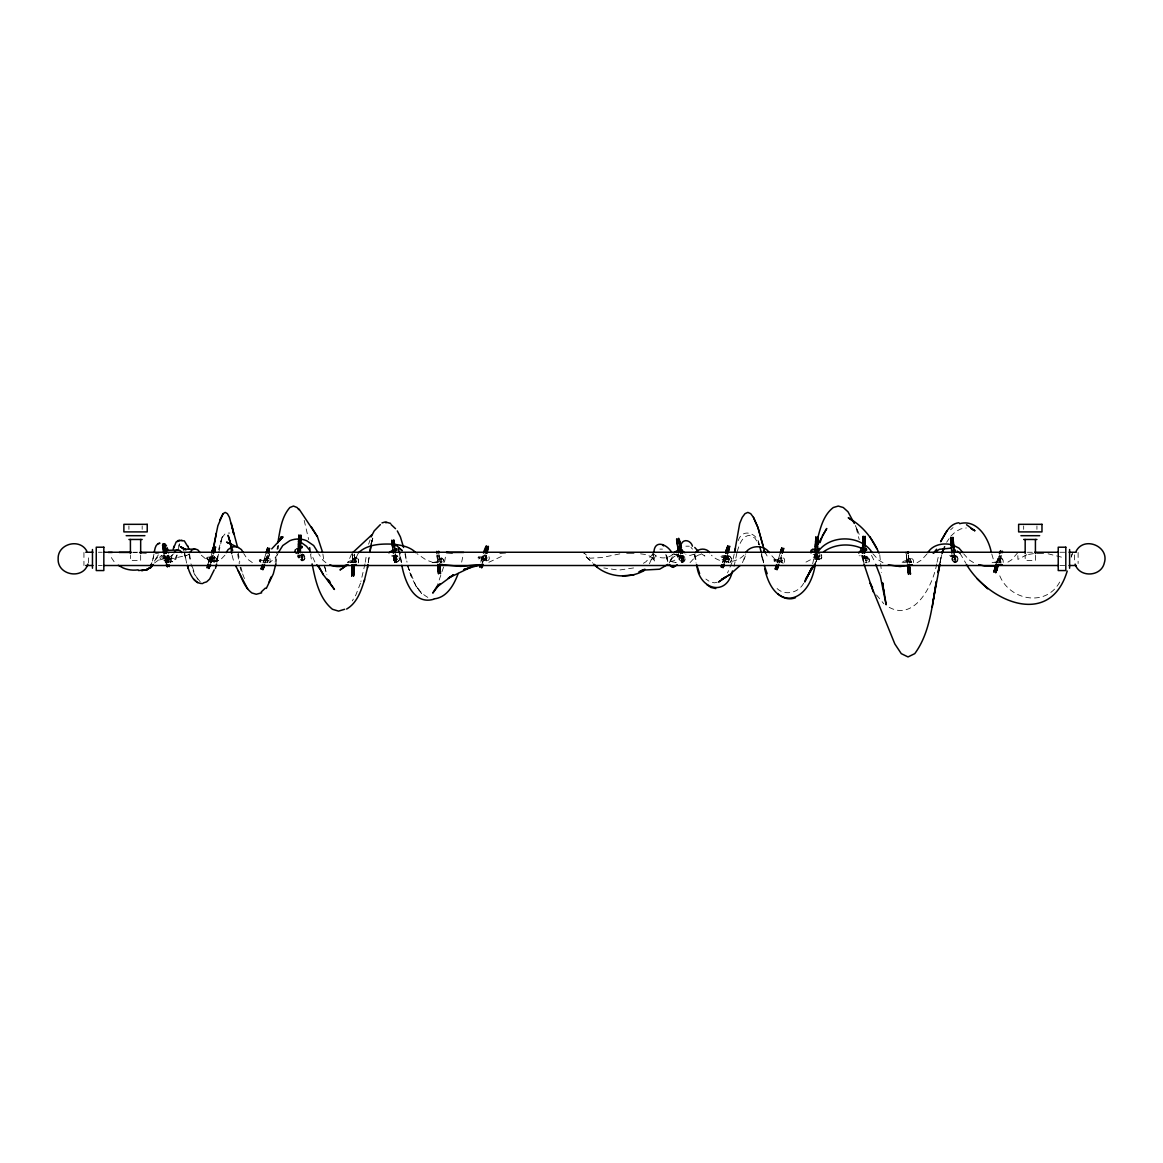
<?xml version="1.0" encoding="UTF-8"?>
<svg xmlns="http://www.w3.org/2000/svg" width="1163" height="1163" viewBox="0 0 1163 1163"><rect width="100%" height="100%" fill="white"/><g stroke="black" fill="none" stroke-linecap="round" stroke-linejoin="round"><path stroke-width="0.75" stroke-dasharray="5 3.75" d="M352.622 553.966L352.563 556.554M352.505 556.496C351.706 554.533 355.456 554.736 354.453 556.626M862.35 555.565C860.707 559.825 865.883 559.796 864.502 555.521M864.24 558.894L864.24 555.638M957.629 557.659L955.172 555.841L952.468 558.284L954.358 558.138L954.401 556.088M952.221 556.466L952.599 559.912L954.474 559.766L954.314 554.271M298.091 554.664C296.391 557.484 300.766 559.025 300.127 555.71M299.981 554.736L299.981 557.557M815.074 555.783L814.972 559.258L816.877 559.33L817.095 555.667M816.964 555.87L816.877 559.33M352.505 558.095L352.651 553.995M815.016 557.106L815.118 554.039M816.906 557.179L817.022 554.111M354.395 558.182L354.541 554.068L354.322 558.109M816.964 555.129L817.051 552.599M352.563 556.946L352.433 560.115L352.476 556.859M354.322 560.188L354.453 557.019M352.345 562.441L352.476 559.301M354.235 562.529L354.366 559.374L354.134 562.427M682.318 562.136L680.864 555.318M352.244 562.354L352.374 559.199M354.235 560.101L354.366 556.932M352.433 558.022L352.563 555.071M815.161 556.873L815.292 553.777M817.153 554.824L816.964 557.659L815.045 557.019M176.805 555.056L173.694 561.511L169.057 562.049L165.989 560.639L163.794 555.1M728.532 559.796C725.668 557.731 729.899 563.008 729.419 558.691L729.419 559.519C722.136 551.291 716.742 562.994 728.939 556.525C717.353 552.352 717.978 563.285 729.39 558.967M167.705 555.318L168.112 556.772L168.475 555.303M354.395 556.583L354.482 555.303M815.205 555.58L814.972 559.258M862.612 555.449L862.35 558.822M815.132 556.888L815.045 557.629M862.539 555.856C861.42 557.789 865.214 557.92 864.429 555.929L862.699 555.42M167.21 559.607C168.242 556.292 170.525 561.584 168.112 562.078C165.698 559.708 168.039 561.162 168.998 559.432M213.716 559.025L213.57 558.196M213.512 560.929C214.748 557.542 216.274 563.604 213.629 561.467C212.902 560.261 215.737 556.51 213.541 558.531M214.399 557.571L207.276 557.993L214.632 558.938L215.271 560.203L214.399 561.046L207.537 560.304L205.953 558.502L207.537 557.237L214.399 556.496L214.515 558.618L207.276 559.548L214.399 559.985L214.399 560.929L213.512 560.043M300.098 555.449L298.208 555.362M298.091 557.484L298.15 555.856M352.767 560.086L352.767 562.063M356.067 558.807L355.355 559.418L354.948 558.458M355.34 562.674L355.791 559.97L356.416 562.558M356.678 561.046L355.791 562.107L354.904 561.046M358.538 562.063L358.538 560.086M438.029 560.45L438.029 562.412M441.053 559.577L440.355 558.502M441.94 562.165C438.088 560.828 442.652 558.574 441.824 562.688M441.315 559.287L441.17 558.502M441.94 561.395L441.053 562.47L440.196 561.671M443.786 562.412L443.786 560.45M485.494 555.362L486.061 556.234L486.614 555.362M725.508 558.444L725.508 560.421M727.645 559.519L728.75 557.339M727.965 561.555C728.692 564.84 727.704 559.025 728.968 562.252M727.689 557.164C729.913 558.792 727.238 554.664 727.965 557.717M731.28 560.421L731.28 558.444M902.125 562.47C903.462 560.173 910.236 559.825 911.501 562.034C911.588 558.734 907.998 562.965 910.614 560.944M911.501 561.656L911.385 562.572M913.362 562.616C914.99 556.946 905.977 556.961 907.591 562.616M1000.5 556.466L999.569 559.49L999.889 558.444M999.613 561.714C1001.721 565.829 998.799 555.943 1001.328 562.543M1000.674 558.691L1000.325 559.825M1003.204 562.47L1003.204 560.493M165.088 559.839L165.393 562.761M167.53 559.229L167.268 558.225M167.21 561.017L168.112 559.97L168.998 561.017M168.373 558.822L168.228 557.92M347.301 562.703C348.609 560.362 355.413 559.447 356.678 561.816M354.904 561.729L355.791 560.711M682.463 555.667C678.945 559.112 687.042 555.652 680.239 555.332M956.073 556.699C954.14 565.814 955.506 554.824 954.896 556.03M302.118 558.676L301.232 557.673L301.886 553.85M302.569 553.821L302.351 555.696L299.865 555.42M397.383 556.205C396.249 559.65 394.519 554.184 397.252 555.725C399.854 561.845 392.905 560.406 396.045 555.769M816.019 555.449C813.998 558.502 821.034 562.921 821.776 557.237M818.141 556.728C821.674 553.835 817.458 561.525 818.141 554.606M821.776 557.6L821.485 554.62M393.457 557.775L393.457 559.955M395.594 559.112L396.481 558.095L397.383 559.112M398.924 560.333C394.635 565.16 396.757 557.615 396.568 561.991M396.205 555.754L396.699 557.164L395.653 557.004M396.772 556.394L395.653 556.568L396.699 556.714M399.229 559.955C400.799 558.095 394.839 566.977 393.457 559.519M681.954 557.586L682.521 556.525L681.402 557.092M679.832 555.725C678.291 560.799 685.022 556.801 682.23 560.232M684.687 560.493L682.1 562.194L681.663 560.755M681.881 560.915L682.754 561.496M684.978 560.072L684.687 557.092L682.87 555.492M954.314 557.092L955.172 555.841M954.285 559.388L953.733 552.425M954.547 561.831L955.114 560.595L955.666 561.831M955.186 556.118L954.75 557.731L954.736 556.045M955.259 562.311L955.666 561.089M304.866 558.051C304.546 563.096 297.379 560.581 299.095 556.321M298.993 557.659L299.4 555.521M301.987 554.344L301.828 556.074L301.682 554.344M301.232 557.673C304.401 555.216 301.086 559.447 301.9 560.537M301.464 559.912L302.453 559.447L302.191 560.537M302.046 558.792L302.453 559.912L301.537 559.592M304.866 558.516L304.081 554.824L301.202 553.966M865.49 557.557C869.909 552.003 865.548 569.71 865.49 557.557C868.616 560.014 863.528 556.554 863.353 559.796M867.278 557.164L866.144 558.356L859.137 555.681M865.49 560.668L866.377 559.694L867.278 560.668M865.723 562.848L866.609 561.613L866.886 562.848M866.668 557.935L865.592 558.153L866.668 558.473M866.886 562.325L865.723 562.325M869.124 561.496C871.538 555.507 859.995 556.51 863.658 562.281M277.085 549.241L277.477 546.014M88.373 562.863L88.373 554.896M278.204 548.892L278.669 545.331M1074.627 554.896L1074.627 562.863M218.775 552.454L222.54 536.012L218.557 549.677M368.22 562.747L369.514 554.169M368.395 562.136L369.616 554.068M940.242 562.383L941.012 557.324L940.024 562.398M216.74 560.9L218.106 552.454M218.499 554.155L216.856 562.688M275.122 562.151L276.707 552.454M275.878 563.866L277.463 554.082M364.993 563.866L360.893 581.529M365.255 562.238L366.578 554.082M153.967 554.097L152.309 561.947L150.042 565.611L152.251 561.7L154.156 554.402M444.557 562.122L445.647 555.681M817.342 554.518L815.626 562.819M736.877 553.21L734.057 566.439M939.966 562.848L941.71 554.911M277.913 545.854L277.245 549.154L277.942 545.752M461.653 562.122L463.034 555.681M655.743 555.405L652.138 562.892M680.34 554.562L678.203 562.863M678.276 552.454C679.076 561.22 667.649 565.509 666.457 555.056L667.751 560.551L666.617 555.405M734.173 554.14L732.675 560.9L727.544 572.937M812.675 563.764L814.827 554.068M936.709 563.866C933.119 585.207 914.031 622.728 887.892 606.548M937.073 562.238L938.89 554.082M178.172 549.081L180.57 541.943M177.198 555.071L175.86 559.287L173.694 561.511M212.625 555.362L209.892 563.226M269.583 553.675L267.81 560.479L269.38 553.879L265.353 562.136M480.799 562.209L482.761 555.391M482.616 562.776L485.334 553.617M172.226 555.056L170.845 559.229L172.095 555.1M371.637 542.758L372.814 538.382M443.583 566.963L437.157 586.094M371.23 543.979L372.858 537.989L370.939 543.993M940.94 557.935L941.885 554.606M998.944 556.961L999.497 555.027M1000.747 557.513L1001.299 555.58M208.308 563.008L210.765 554.867M208.613 562.165L209.253 559.985M210.416 562.718L211.055 560.537M649.448 563.779L653.402 554.169M722.427 562.485L723.386 559.461M724.244 563.052L726.657 555.245M1071.196 557.295L1072.141 554.068M371.39 542.496L372.712 538.033M998.276 559.199L999.221 556.19M1000.587 559.519L1001.038 556.757M210.954 556.699L211.87 553.85M210.852 561.017L212.582 555.434M212.756 557.266L213.469 554.896M1071.341 556.655L1072.62 552.454M723.182 559.97L724.098 557.092M724.985 560.522L726.701 554.955M727.602 553.981L726.875 556.35L727.616 555.914M996.269 563.706L998.683 555.899M997.578 561.627L998.45 558.822M999.395 562.18L1000.253 559.374M484.23 555.245L481.976 562.092M486.032 555.798L483.779 562.659M742.474 562.659L745.716 554.388M263.26 562.165L265.6 554.78M265.062 562.732L267.49 557.048L270.063 558.836L270.063 562.427M265.673 560.929L267.403 555.347M777.393 562.165L779.733 554.78M779.195 562.732L781.536 555.347M210.154 559.447L211.026 556.626M212.844 557.193L211.099 562.659M263.012 563.052L263.943 560.086M264.917 556.873L265.847 553.908M265.033 562.95L265.746 560.653M266.72 557.44L267.446 555.129M724.273 558.487L725.16 555.667M726.09 559.054L726.962 556.234L726.279 556.961M777.146 563.052L778.076 560.086M779.05 556.873L779.966 553.908M779.152 562.95L779.879 560.653M780.853 557.44L781.565 555.129M737.197 551.64C739.145 545.302 741.66 536.492 749.263 535.271L754.889 538.091L758.858 544.56M996.967 561.278L997.839 558.487M998.813 561.874L999.686 558.691M723.415 561.162L724.316 558.196M725.218 561.729L726.134 558.749M209.282 562.092L210.198 559.112M212 559.665L211.259 561.947L212.16 558.24M722.921 562.499L723.59 560.479M724.723 563.052L725.392 561.046M744.175 559.388L745.294 556.001M1000.282 557.266L1000.921 555.376M368.598 544.211L370.096 539.836M681.344 559.214L681.794 555.885M784.196 562.427C787.22 555.841 776.012 555.841 779.021 562.427M352.767 560.203L353.537 558.487M354.933 558.749L355.791 558.153M358.233 562.921L358.538 561.947M438.029 560.566L438.32 559.577M440.196 559.098L440.617 558.327M440.908 559.766L441.344 558.996M725.508 558.574L725.814 557.586M727.675 559.243L728.532 558.458L729.39 559.243M731.28 560.29L730.509 562.02M998.843 558.313L997.447 562.47M997.447 560.61L997.738 559.752M1001.241 561.976L1001.358 562.267M211.39 559.985L213.498 557.31L216.376 558.385M214.268 559.199L214.69 558.385M216.856 562.543L217.147 559.839M165.088 560.086L165.393 558.996M167.254 558.647L167.53 557.818M170.554 562.529L170.845 561.671M170.554 562.761L170.554 558.996M816.019 555.812L816.789 553.908M679.221 558.313L682.1 555.783L684.978 558.313M684.978 559.665C682.492 567.486 674.758 556.466 682.1 555.376M952.163 558.487L952.453 557.659M957.919 559.839L955.041 562.369M393.457 558.211C393.385 554.446 399.302 554.446 399.229 558.211M351.706 553.879L348.028 561.991M868.819 562.281L869.124 560.959M178.535 546.174L179.48 543.746M360.486 583.128L355.849 594.976L352.287 600.878M669.307 562.979L673.203 554.373M670.426 561.307L673.29 554.126M651.905 559.316L652.806 557.368L650.291 562.18M220.287 541.987L220.955 540.591M158.328 554.911L153.778 561.7M277.768 553.806L274.381 558.967L269.322 562.601M358.538 552.687L356.648 556.554L350.688 562.761M814.085 565.363L819.784 555.362M671.225 559.388L674.351 556.336L678.93 556.336L673.159 553.821L674.22 554.635M814.841 563.764L817.124 559.374M738.258 540.635C742.387 527.173 758.407 533.483 759.308 545.258M221.857 537.946L225.68 533.061L229.852 533.061M484.084 555.391C479.403 562.761 492.996 562.761 488.315 555.391M353.072 559.345L354.875 557.557M355.907 559.243L355.907 558.153M438.32 559.694L440.137 557.92M725.814 557.702L728.532 556.743M730.975 561.162L729.884 562.601M432.68 562.485L441.053 561.046M992.097 562.659L1000.471 561.148M165.393 559.229C166.193 556.132 170.743 557.048 170.845 560.086M167.327 558.313L168.315 558.313M168.315 558.749L167.53 558.996M816.31 554.984L816.789 554.271L815.045 553.806M821.485 558.066L818.897 559.796M653.083 553.69L646.003 561.7L641.671 564.389M816.659 553.806L812.007 558.967L805.043 562.601M926.969 553.981L921.59 559.955L917.04 562.761M955.608 561.584L954.532 561.249L955.681 561.656M1017.741 552.687L1011.592 559.854L1007.1 562.616M393.763 557.397L396.35 555.71L398.924 557.397M304.561 558.865L301.202 560.421L298.993 557.193M946.638 542.263L949.124 538.629M1059.682 582.067C1045.493 608.322 1007.478 599.817 998.915 573.461M157.587 557.411L150.347 565.567M169.871 559.781L171.935 557.746L168.926 560.508L170.743 558.603M210.75 562.79L212.858 560.043L210.677 562.412M173.316 554.14L169.638 557.266A8.243 8.243 0 0 1 163.227 557.266L159.549 554.14M224.953 555.187L221.101 559.185L213.658 562.325M803.677 583.201C797.934 594.133 781.74 596.604 774.703 585.658M911.022 562.616L909.757 561.933M267.737 561.7C269.7 557.499 260.977 558.851 259.247 560.13C258.782 563.735 267.664 563.401 268.508 560.653C266.24 557.688 267.257 564.622 267.621 559.592M486.338 556.888L486.338 559.025L487.224 557.949L486.338 556.888L478.749 556.888L477.848 557.949L478.749 559.025L486.338 559.025L486.338 556.888L485.451 557.949L486.338 559.025M950.782 536.201L955.579 531.695L960.827 528.903L966.308 527.958M672.897 554.14C668.013 559.185 658.81 559.185 653.94 554.14M743.971 555.187C735.598 563.837 719.795 563.837 711.422 555.187M267.141 562.558L267.955 562.558M781.274 562.558L782.088 562.558M908.361 559.156L909.699 558.225M910.048 558.647L910.178 559.97M438.8 558.952L441.678 558.036M999.773 558.676L1000.762 559.156M950.593 529.805L953.064 527.566M165.858 558.502L167.966 557.47L170.074 558.502M167.632 562.645L168.446 562.645M819.261 559.607L818.97 557.993L818.825 559.679M728.532 555.667L728.532 557.804M188.886 554.14L188.217 554.693A4.347 4.347 0 0 1 183.318 554.693L182.664 554.14M865.941 557.339L866.144 558.356M952.468 558.284L952.526 555.376M954.358 558.138L954.096 556.321M952.599 559.912L952.512 556.219M954.474 559.766L954.954 558.4L956.073 559.388M154.577 562.965L158.72 559.883L157.412 560.522L168.068 557.746M819.479 555.303L818.403 555.289M694.311 554.14L690.037 555.449L685.748 554.14M171.121 558.589L170.22 559.112L186.632 555.362M1026.827 554.751L1017.959 559.403L1017.799 554.373M501.326 556.496L488.126 562.616M690.037 562.572C693.991 558.822 698.251 551.495 704.909 556.016L701.173 553.748M266.705 557.164L264.597 559.708L264.902 562.427M354.163 558.036L357.143 558.036M910.178 559.912L910.614 558.647M212.771 557.818L214.268 557.339M998.843 558.444L1001.096 557.964L1003.204 560.61M955.812 562.659L957.629 561.075L957.919 558.08M681.038 559.17L683.044 558.72L682.71 554.925M781.754 559.592L780.853 560.653L781.754 561.729L782.641 560.653L781.754 559.592L774.151 559.592L773.264 560.653L774.151 561.729L781.754 561.729L781.754 559.592L781.754 561.729M162.398 555.434C155.42 557.44 164.463 562.078 167.879 560.566M348.435 562.499L355.791 561.046M633.573 567.951L618.687 570.146L603.801 567.951M659.886 549.125L662.474 549.125M685.865 546.188L689.31 546.188M717.295 582.198L714.387 582.837L710.041 581.878L705.868 579.058M681.358 560.77L683.204 560.377M1028.514 554.475L1033.558 553.603M260.032 561.729L260.919 560.653L260.032 559.592M440.617 558.444L441.344 559.098M478.749 559.025L479.636 557.949L478.749 556.888M727.616 556.045L729.884 556.394M774.151 561.729L775.052 560.653L774.151 559.592M999.555 558.08L1001.096 558.08M434.395 562.645L441.053 561.395M682.172 560.421L681.751 561.555L682.666 561.162M301.202 554.431L301.973 554.315M301.828 555.609L302.38 555.129L301.261 554.969M214.399 556.496L214.515 558.618M619.806 553.879L601.823 557.557L589.946 558.196L583.463 552.454L586.748 557.368L592.592 562.979M394.17 560.014L394.257 560.77L396.103 560.115M394.01 558.662L394.446 562.369L396.35 562.281L395.972 558.952M994.947 562.601L1000.471 562.209L1000.471 561.438M168.112 555.725L160.509 557.615L168.112 559.519L168.112 561.017M168.213 556.772C159.098 558.603 159.316 556.612 168.344 558.473M726.41 556.844L720.944 557.731L728.532 558.734L728.532 559.519M98.404 552.251L102.199 552.251M132.858 552.251L138.295 552.251M1027.38 552.251L1032.831 552.251M1059.856 552.251L1064.726 552.251M478.749 557.949L486.338 557.949M260.032 560.653L267.621 560.653M774.151 560.653L781.754 560.653M98.404 565.509L102.199 565.509M1059.856 565.509L1064.726 565.509M132.989 552.454L136.507 552.454M910.614 561.86L903.258 561.496L903.913 562.47M355.791 562.558L348.667 561.86L349.089 562.703M437.055 562.659L434.235 562.485M640.551 553.835L647.311 554.751L653.577 558.574L654.725 561.307L653.577 558.574M866.101 557.31L869.124 559.796M301.828 554.315L304.866 556.786M396.409 562.02L393.763 560.333M955.405 555.827L951.349 555.071M954.954 557.877L947.191 555.085M955.114 562.325L952.453 560.668M681.954 555.87L682.521 556.932M682.012 557.702L676.343 556.35L673.77 553.748M682.1 562.194L679.221 559.665M818.97 559.694L816.019 557.237M355.66 557.557L356.43 557.673M394.49 554.984L396.714 555.347M396.249 557.382L389.416 555.26M1048.081 553.792L1062.589 557.426M672.069 561.802L676.183 562.587L670.731 561.511M168.635 555.056L170.816 560.639L173.098 561.874M864.502 555.958L866.609 556.365M816.775 555.231L813.141 554.286M166.963 561.511L169.057 562.049M392.498 555.551L396.481 556.365L396.481 559.112M171.746 561.511L172.72 561.802M949.648 555.58L955.172 556.859L955.172 559.388M678.407 554.896L676.168 554.024M433.305 562.616L425.978 559.854L416.95 553.646M783.193 563.212L774.703 558.967L770.051 553.806M903.258 562.572L910.614 561.656M860.853 555.696L866.377 557.353L866.377 560.668M955.041 556.466L954.401 557.019M954.954 562.311L954.547 561.424M954.271 562.659L952.163 559.839M681.809 557.557L681.402 556.684M215.039 557.31L216.856 559.127M1000.035 559.825L999.613 559.156M729.172 555.914L730.975 557.702M441.678 557.92L443.496 559.694M252.342 562.601L247.283 558.967L243.896 553.806M973.562 562.616L969.084 559.854L963.778 553.966M883.022 562.761L878.472 559.955L873.093 553.981M427.824 597.389C416.717 591.124 411.557 578.593 407.966 566.963M325.974 562.761L322.674 559.955L318.764 553.981M1001.823 558.313L1002.913 559.752M726.904 562.601L725.814 561.162M442.405 558.269L443.786 560.566M674.874 554.155L682.23 556.684L682.23 559.214M200.298 581.878L194.497 574.478L190.95 563.866M172.109 561.584L169.58 557.382L168.562 552.454M586.748 557.368L591.371 561.7M876.509 594.976L883.865 603.815M690.953 547.322L692.465 549.14M960.027 553.355L965.799 563.139M201.315 555.187L207.625 560.537A14.16 14.16 0 0 0 218.644 560.537M114.09 561.7L109.526 554.911M416.121 586.094L421.515 593.435L416.107 586.385L407.413 565.349M864.138 562.427L863.353 560.959M681.46 556.844L682.507 556.35M871.509 555.362L875.201 562.688M730.509 556.844L731.28 558.574M726.279 562.02L725.508 560.29M357.768 558.487L358.233 559.345M197.797 579.276L195.006 574.667L191.444 563.968M314.882 561.991L311.219 553.879M765.516 553.021L767.1 556.001M682.885 558.778L681.678 555.332M855.866 526.679L859.297 534.529L855.372 525.472M165.102 559.229L163.721 555.056M242.645 573.926L244.579 578.912M957.919 558.487C957.164 552.716 950.069 557.295 952.163 560.246M821.485 554.984L821.776 555.812M759.105 544.72L758.145 541.987L759.206 545.2M165.088 561.671L165.393 562.529M666.254 556.946L667.998 562.325L665.672 554.271M358.233 559.229L358.538 560.203M352.767 561.947L353.072 562.921M216.856 558.967L217.147 559.985M211.39 561.685L211.681 562.688M909.844 562.543L909.728 561.656M999.7 562.718L999.569 561.438M440.283 562.616L440.152 561.395M407.69 565.451L411.44 576.921M184.292 552.919L186.662 563.11M991.792 554.068L994.161 562.122M304.197 520.384L308.689 539.574M324.492 566.221L326.847 574.755M856.201 528.206L859.224 539.574M232.135 555.376L233.458 560.479M240.915 567.21L242.209 572.254M240.116 567.093L240.974 570.422M168.039 562.34L166.454 555.725L167.676 561.249M166.193 562.747L165.161 558.56M324.855 566.963L326.788 574.973M165.829 561.656L164.085 553.675M763.51 562.587L761.532 554.14L763.306 562.151M399.2 552.919L401.322 562.18M862.117 555.71L863.571 562.238M694.602 554.14L696.114 560.9M763.655 562.819L761.227 550.928M694.82 554.562L696.695 563.037M761.329 554.271L763.146 562.572M694.151 554.271L696.041 562.936M405 554.068L406.73 562.122M167.283 555.303L168.882 563.183M165.437 555.71L166.047 558.574M163.925 553.297L164.55 556.161M405.015 552.454L407.021 562.194M167.748 557.789L168.577 562.063M165.902 558.196L167.036 563.59M166.367 560.493L166.731 562.47M401.395 562.107L400.232 555.681L401.279 562.122M186.138 560.9L184.713 552.454L185.687 559.985M310.521 554.082L311.844 562.238M238.211 552.454L239.782 562.223M237.688 554.068L239.258 563.764M189.569 554.155L190.659 560.959M189.089 554.14L190.18 560.9M300.039 555.929L300.01 554.925M396.147 560.537L396.045 559.796M396.336 562.151L395.667 556.597M394.446 562.369L394.083 559.17M322.892 554.068L324.114 562.136M652.966 552.687L653.897 559.403M908.245 554.824L908.434 556.423M906.37 555.042L906.559 556.655M908.318 555.332L908.681 558.487M906.428 555.551L906.806 558.705M908.594 557.731L908.957 560.842M906.718 557.949L907.082 561.06M393.792 556.815L394.155 559.912M908.739 559.577L909.248 563.343M906.864 559.796L907.373 563.561M399.229 557.775L399.331 559.083M395.405 554.358L395.783 557.528M393.588 555.144L393.894 557.746M908.434 556.917L908.797 560.057M906.544 557.135L906.922 560.29M395.522 555.144L396.118 560.29M393.646 555.362L394.242 560.508M908.318 555.856L908.536 557.789M906.297 554.882L906.66 558.007M906.282 554.635L906.442 556.074M952.032 554.722L952.293 557.775M879.751 554.751L880.464 561.831M880.638 563.604L881.525 572.458M864.313 557.251L864.283 555.987M862.408 557.179L862.394 555.914M438.974 555.085L439.12 556.932M437.084 555.231L437.23 557.092M439.047 556.001L439.599 563.314M437.157 556.147L437.71 563.459M438.902 554.577L439.207 558.4M437.026 554.722L437.317 558.545M954.271 552.658L954.416 555.231M1078.116 552.483L1078.116 563.561M1036.931 525.938L1036.931 529.369M1035.419 555.318L1035.419 560.595L1025.17 560.595L1025.17 555.318M1023.673 525.938L1023.673 529.369M819.93 554.344L819.93 556.728M683.132 556.539L683.132 559.214M303.005 554.591L303.005 557.673M302.118 554.766L302.118 557.673M215.3 559.926L215.3 560.929M142.177 525.938L142.177 529.369M140.665 555.318L140.665 560.595L130.416 560.595L130.416 555.318M128.919 525.938L128.919 529.369M83.94 552.483L83.94 565.509M486.221 555.58A11.325 0.8 -72.7 0 1 484.448 561.148M482.209 563.735A11.325 0.8 -72.7 0 1 484.506 555.754M484.419 555.027A11.325 0.8 -72.7 0 1 481.773 563.037M481.06 560.74A11.325 0.8 -72.7 0 1 482.703 555.202M683.001 555.87A11.325 0.814 78 0 1 681.794 556.35M681.155 556.263A11.325 0.814 78 0 1 679.948 556.743M266.778 558.066C267.432 560.639 268.522 556.292 266.778 558.066M485.712 560.173C486.381 562.79 487.457 558.342 485.712 560.173M780.911 558.066C781.521 560.639 782.728 556.277 780.911 558.066M207.712 558.778C206.985 560.9 207.13 556.583 207.712 558.778M395.914 561.031L396.976 561.089L396.002 560.886"/><path stroke-width="1.5" d="M351.953 571.774L351.735 576.208L351.822 573.243L351.822 574.26M486.047 547.947L483.532 553.05M863.15 540.621L863.15 537.829L863.019 539.167M865.039 540.693L865.098 536.274L864.821 540.78M952.904 539.705L952.991 538.949L953.616 544.677M300.781 539.021L300.839 534.98L300.723 540.94M815.815 540.243L815.903 536.783L815.685 540.446M817.705 540.315L817.793 536.855L817.574 540.519M863.106 542.612L863.208 536.201L862.931 540.708M864.996 542.685L865.112 539.53M298.15 553.443L298.28 549.256M298.833 540.853L298.949 534.907L298.673 539.792M298.949 537.728L298.76 543.136M815.757 542.002L815.83 538.411L815.597 542.263M817.647 542.074L817.763 539.007M862.408 553.225L862.495 550.506M863.033 544.938L863.15 541.784M864.298 553.297L864.429 550.143M864.923 545.011L865.039 541.856M298.15 552.44L298.237 549.779M300.039 552.512L300.17 549.343M300.65 543.208L300.781 540.025M351.764 574.667L351.88 571.702M815.685 544.168L815.815 540.969M817.574 544.24L817.705 541.057M298.804 542.612L298.586 548.456M300.563 545.68L300.694 542.685M862.539 550.07L862.713 544.647M863.062 544.502L862.844 550.361M864.967 544.575L864.734 550.433M351.822 572.85L351.953 569.696M353.843 569.768L353.712 572.937L353.93 569.855M815.161 552.527L815.292 549.445M815.597 546.595L815.728 543.514M817.051 552.599L817.182 549.518M817.487 546.668L817.618 543.586M351.909 570.51L352.142 564.855L352.011 567.777M353.799 570.582L353.93 567.428M815.263 549.692L815.496 543.862M815.51 549.299L815.626 546.348M817.4 549.372L817.516 546.421M298.339 546.886L298.455 543.935M300.228 546.959L300.345 544.008M300.476 548.529L300.592 545.578M353.915 567.849L354.032 564.913M352.011 570.611L352.244 564.956M353.901 570.684L354.134 565.029M815.379 552.163L815.496 549.11M815.379 546.915L815.612 541.289M817.284 547.003L817.385 543.95M817.269 552.236L817.385 549.183M298.469 544.269L298.571 541.144M298.455 551.247L298.571 548.122M300.359 551.32L300.461 548.195M862.728 545.069L862.844 541.914M862.728 553.094L862.83 549.954M864.618 553.166L864.734 550.026M351.909 572.937L352.04 569.783M817.385 544.546L817.502 541.362M298.571 541.885L298.687 538.702M298.368 552.599L298.469 550.521M300.258 552.687L300.359 550.593M817.487 542.336L817.618 539.239M862.83 542.728L862.961 539.559M864.72 542.801L864.85 539.632M301.697 547.148L302.118 546.406L301.813 547.933M298.76 538.135L298.891 536.55L298.92 537.539M300.65 538.207L300.81 536.797M167.109 565.014L166.6 564.215M1000.122 552.57L999.628 553.384M812.312 551.887L812.225 551.102L812.792 551.873M173.839 547.642L176.136 541.943L181.835 540.141M277.87 542.787C279.949 530.648 281.417 517.128 289.863 507.519L293.483 506.065L297.103 507.519L298.833 509.685M932.246 607.071L936.346 581.471C931.97 606.025 929.993 632.934 914.758 653.65L908.027 656.935L901.281 653.65L894.827 643.939L870.128 583.128L872.526 587.577M231.364 523.423L233.719 533.904L229.474 517.39L227.396 513.668L225.229 512.403L223.063 513.668L217.874 525.749L212.814 550.303M367.435 567.893L367.959 564.462M939.98 564.07L932.653 603.655M216.274 533.323L213.934 546.61L212.131 550.942M815.19 552.454L815.728 549.241M154.243 552.454C154.883 549.023 155.464 543.499 159.913 543.194L157.79 543.732M371.244 544.211L369.863 552.454L370.939 545.665M482.223 564.462L482.005 566.265L483.11 564.375M818.636 548.311L819.406 548.427L818.825 549.561M939.689 564.099L938.047 572.559L939.646 564.491M207.755 565.378L207.61 566.381L208.235 564.927M209.558 565.945L209.427 566.948L210.052 565.48M213.163 548.936L213.309 547.918L212.684 549.387M214.981 549.488L215.111 548.485L213.265 553.486M721.874 564.753L721.961 565.174M723.691 565.305L723.779 565.741M727.297 548.122L727.209 547.7M729.099 548.689L729.245 547.788L728.62 549.343M815.263 564.448C809.143 604.556 774.282 612.276 764.76 568.896M653.911 552.454C654.406 539.225 666.966 544.095 671.734 552.469M735.481 548.282L734.551 552.454L739.712 523.423L742.227 517.39L744.974 513.668L747.838 512.403L750.716 513.668L753.464 517.39L757.971 527.58L762.943 545.273M485.451 550.84L485.829 549.14M994.656 569.39L994.394 570.699L994.917 569.536M1000.34 552.178L1000.631 550.637L999.439 553.69M996.458 569.943L996.211 571.251L996.72 570.088M1002.143 552.745L1002.448 551.204L1001.837 552.57M346.618 609.049C357.056 603.088 361.184 590.6 364.557 579.77M364.135 581.515L367.653 566.963M942.088 553.399L943.237 548.863L942.35 552.251M208.104 563.997L207.13 567.951L208.511 564.418M209.514 565.727L208.933 568.518L210.605 563.924M215.46 568.474L216.623 563.968M275.878 563.866L273.29 573.926L266.312 588.42M486.701 553.472L487.849 547.904L486.076 551.509M721.83 564.607L721.264 567.224L721.99 565.392M726.948 549.459L727.922 545.651L726.802 548.776M724.04 563.982L723.066 567.777L724.171 564.651M817.356 539.574C820.351 528.089 823.36 515.093 833.304 507.519L838.29 506.065L843.277 507.519L848.045 511.836L854.311 523.51M173.229 549.125L174.014 546.174M858.788 553.181L859.021 552.294M995.048 567.893L993.914 572.269L995.121 569.216M212.306 552.149L213.222 549.14M214.108 552.701L215.591 546.915L214.864 548.631M214.428 551.858L215.024 549.706M727.34 548.267L725.799 553.414M728.242 551.829L729.724 546.217L728.997 548.049M729.157 548.834L727.805 553.472M942.364 552.934L944.647 546.668M994.67 568.983L995.601 565.945M996.487 569.536L998.087 564.273M997.418 566.512L995.717 572.821L997.243 568.649M1000.834 564.651L998.843 564.636L1001.096 564.869M726.003 552.905L726.744 550.39M995.324 566.715L996.11 564.084M267.054 550.114L267.141 549.794M268.857 550.666L268.944 550.361M781.173 550.114L781.26 549.794M782.99 550.666L783.077 550.361M266.647 551.407L267.795 547.715L266.792 550.913M264.016 566.119L262.867 569.812L263.885 566.614M268.449 551.974L269.598 548.282L268.595 551.466M776.332 565.552L775.198 569.245L776.201 566.047M780.78 551.407L781.914 547.715L780.911 550.913M778.149 566.119L777 569.812L778.003 566.614M782.583 551.974L783.731 548.282L782.714 551.466M262.475 564.666L261.719 567.166M266.094 553.181L267.025 550.201M264.568 564.331L263.521 567.718M268.188 552.847L268.827 550.768M776.608 564.666L775.852 567.166M780.228 553.181L781.158 550.201M778.701 564.331L777.654 567.718M782.321 552.847L782.961 550.768M261.675 567.326L262.271 565.422L261.064 569.245L262.068 566.047M266.269 552.541L267.185 549.619M263.478 567.893L264.394 564.985M268.086 553.094L268.987 550.186M780.402 552.541L781.318 549.619M775.794 567.326L776.404 565.422M777.611 567.893L778.512 564.985M782.205 553.094L783.121 550.186M388.893 552.89L392.498 550.244M725.581 552.396L726.541 549.358M727.398 552.963L728.067 550.942M211.462 552.934L212.407 549.895M213.44 552.774L214.21 550.448M995.426 568.096L996.066 566.192M996.924 569.783L997.869 566.759M458.193 573.461C454.181 584.437 447.13 597.535 434.192 598.858M820.06 542.641L821.776 537.64M726.25 550.375L727.18 547.482M732.472 570.946C726.686 597.695 699.094 589.19 696.957 565.959M681.867 549.576L682.448 551.277L681.867 550.593M214.225 569.87L209.66 579.058L206.621 581.878L203.467 582.837M269.075 581.98L271.008 577.037M87.865 564.099C83.169 579.988 57.321 575.409 58.15 558.88C57.467 543.761 79.869 537.771 86.847 551.189M280.123 539.647L281.344 536.695L279.033 541.347L282.987 536.87L271.72 548.921M811.861 567.588L804.694 581.98L811.876 567.399M223.063 513.668L219.734 520.108M1067.212 571.062C1049.869 628.994 988.201 601.126 966.424 564.389M441.344 564.651L439.425 564.477M174.028 552.687L175.526 550.768A4.187 4.187 0 0 1 180.25 550.768L181.762 552.687M189.773 552.687L191.779 550.128A5.582 5.582 0 0 1 198.088 550.128L200.094 552.687M226.16 552.687L228.093 549.605L231.132 547.526A9.333 9.333 0 0 1 238.4 547.526L241.424 549.605L243.358 552.687M278.306 552.687L282.783 545.534L289.805 540.708A21.632 21.632 0 0 1 306.639 540.708L313.661 545.534L318.139 552.687M371.084 536.928L374.181 530.924L380.359 524.6M946.915 530.924L940.591 541.725C945.126 534.326 949.037 523.713 958.981 522.754M818.069 544.08L826.748 528.496L822.357 535.969M138.528 570.553L147.294 569.594L152.106 565.901M437.157 586.094L432.752 593.086L439.934 583.768M151.234 567.282L145.375 570.146L151.234 567.282L153.138 564.418M673.871 552.687L678.044 550.114M695.561 552.687C698.498 547.933 706.813 547.933 709.75 552.687M745.643 552.687C750.557 544.764 764.396 544.764 769.295 552.687M817.415 552.687C828.783 534.326 860.853 534.326 872.221 552.687M927.827 552.687C932.479 544.735 943.178 542.612 951.581 544.749L951.101 539.094L951.145 542.961M1076.153 551.189C1084.134 535.809 1109.56 546.348 1104.327 562.863C1101.274 576.935 1079.22 577.953 1075.135 564.099M352.52 552.803L371.797 534.864M934.354 551.974L936.622 549.212M677.186 564.767L673.377 567.355L669.583 564.767M681.373 543.746C684.149 538.106 691.244 540.984 692.436 546.174M438.96 584.64L436.954 586.981L453.366 574.915M295.46 549.561L294.762 551.858M740.075 565.552L729.899 574.58L721.685 579.421L729.899 574.58M261.297 591.894L265.368 588.115M358.538 552.687C367.275 544.429 380.446 543.702 391.858 544.139M933.22 553.355L939.311 549.299L950.345 548.224M343.826 567.195L340.003 569.972L348.013 564.564M859.719 551.451L860.853 550.666M642.514 570.888L644.971 569.245M453.439 574.755L448.307 578.127L471.437 566.933L463.601 569.637L481.584 564.491M823.52 551.829C834.86 543.659 850.633 542.947 863.091 548.907M667.911 564.375L659.581 569.216L642.165 570.146L644.695 569.594L638.981 571.891L643.866 569.521M644.346 570.452C628.776 579.465 606.374 577.386 593.77 564.113M442.405 564.477L439.425 564.593M908.986 564.738L911.966 564.738M1001.823 564.52L1000.064 564.52M813.141 548.951L810.916 550.462L811.062 552.977M296.594 548.878L299.996 547.773M179.713 540.112L177.387 540.824M813.519 549.91L815.045 549.445M162.922 543.732L164.812 543.732L166.527 545.927M181.777 540.824L184.277 540.824L187.519 546.174M261.69 592.825L256.267 594.264L251.891 592.956C243.285 586.515 241.206 575.292 235.944 566.483M344.655 609.281L338.549 611.113L332.444 609.281C319.069 598.291 315.362 580.017 312.106 563.866M381.973 522.899L385.331 521.94L390.681 523.423M385.753 522.754L386.727 522.478M911.777 564.855L900.031 566.57L888.285 564.855M997.665 565.625L1001.925 564.68M433.595 599.265C413.592 605.225 404.637 580.599 401.831 565.349M1036.916 553.036L1043.4 552.992M959.664 523.684C976.964 518.872 988.55 537.931 991.312 552.454M394.359 549.779L396.481 549.43M356.43 564.593L354.875 564.593M441.678 564.825L440.748 564.738M911.24 565.102L909.699 565.102M818.127 553.021L819.668 553.021M953.049 550.768L955.172 550.448M479.65 564.68L460.708 566.381L441.78 564.68M626.886 552.934L633.806 552.919M155.798 553.094L158.837 552.687M622.554 575.845L633.893 574.9M996.255 565.945L984.421 565.945L978.752 564.68M500.119 553.05L505.512 552.687M202.682 583.55C193.378 583.884 189.424 572.763 187.33 565.363M166.324 550.375L177.895 550.041M194.933 549.154L183.812 549.212L184.961 549.358M108.333 552.454L112.273 552.454M126.171 535.678L144.91 535.678M1020.925 535.678L1039.664 535.678M128.919 539.472L142.177 539.472M1023.673 539.472L1036.931 539.472M85.742 552.251L92.982 552.251M103.827 552.251L131.041 552.251M140.112 552.251L1025.562 552.251M1034.634 552.251L1058.228 552.251M1069.073 552.251L1076.298 552.251M119.193 552.44L131.245 552.454M85.742 565.509L92.982 565.509M103.827 565.509L1058.228 565.509M1069.073 565.509L1076.298 565.509M463.717 552.454L446.185 552.454L452.276 552.919M139.705 552.614L146.102 552.919M795.477 597.724C789.284 600.239 782.655 598.189 777.887 593.828M393.414 544.211C401.351 545.185 410.088 546.712 415.903 552.687M715.754 588.58L710.942 587.446L706.755 584.553M952.802 545.025L958.981 548.107L962.935 552.687M238.4 547.526L226.581 542.089L228.399 543.223M181.573 547.337L186.051 549.794L180.425 546.668L182.635 548.427M300.461 541.958L306.523 546.319L309.271 549.866M118.277 565.276L123.118 567.951A27.665 27.665 0 0 0 138.092 569.841M971.09 528.569L974.768 530.691L966.54 524.731M971.774 528.903L974.768 530.691M295.46 552.614L296.594 553.297M682.448 550.768L684.513 552.687M670.193 565.698L672.04 567.064M853.642 521.576L848.249 517.782C862.437 525.531 872.73 538.484 879.01 553.21M391.131 524.6L395.522 528.685M193.509 579.058L197.579 582.663M977.182 578.811L987.634 588.812M398.778 547.846L402.253 550.681L395.144 544.328M957.193 551.029L960.027 553.355M594.904 565.174L597.273 567.471M694.762 547.453L697.96 550.971M299.051 509.045L317.426 536.695L322.645 552.454M323.343 574.755L319.069 567.195L323.343 574.755L334.464 589.481L327.225 579.13L330.379 583.186L329.202 580.381M662.416 544.575L663.55 545.927M763.553 550.564L765.516 553.021M316.816 564.84L319.97 568.867M876.757 548.602L869.866 536.695M317.426 536.695L311.204 526.665M247.69 589.06L238.168 570.771M677.506 540.911L677.375 544.197M397.31 530.924L400.406 536.928L403.605 547.511M753.464 517.39L757.971 527.58L764.585 551.495M397.993 548.703L400.028 553.675M873.253 591.88L863.935 563.866M764.251 565.436L767.202 573.752M696.564 564.462L699.617 573.577M165.219 547.25L164.753 546.072L164.841 547.439M163.372 547.657L162.907 546.479L163.242 549.387M168.722 565.218L169.275 566.585L169.173 564.985M182.969 547.642L183.754 550.114M875.71 564.346L880.347 576.325L886.148 604.775L883.749 589.699M232.687 550.492L228.079 535.227L230.667 544.444M232.091 526.737L237.296 546.145M163.59 547.947L162.558 544.88L163.62 551.378M166.396 563.91L167.428 566.992L167.327 565.392M230.754 544.662L229.605 540.373L230.521 545.04M187.984 546.116L188.74 549.081M167.239 547.744L167.806 549.954M165.437 547.54L166.643 552.44M166.672 552.89L164.405 544.473L165.088 548.98M164.274 551.044L164.826 553.297M187.636 566.236L188.13 568.344M681.344 547.875L679.047 539.952L681.14 553.225M759.89 546.901L761.14 552.454M678.741 551.247L677.753 546.377M165.931 553.268L164.797 547.875M165.233 550.201L165.771 552.89M163.387 550.608L163.925 553.297M681.881 550.346L682.347 552.759M680.035 550.739L680.486 553.152M860.576 547.628L861.39 552.454M882.673 582.997L883.211 586.341M882.673 583.099L883.967 592.011M906.05 552.425L906.108 553.195M908.085 553.443L907.867 551.698L907.983 552.977M910.091 571.062L910.28 572.545L910.178 571.455M908.216 571.28L908.405 572.763L908.303 571.673M230.826 546.61L231.699 553.675M909.902 569.448L910.469 574.173L910.018 570.015M908.027 569.666L908.594 574.391L908.143 570.233M392.149 542.583L392.105 542.263M309.678 547.628L310.259 552.454M909.655 567.399L910.018 570.553M907.78 567.617L908.143 570.771M907.503 565.262L907.852 568.373M394.199 543.717L393.734 539.879L394.112 543.208M394.417 545.563L393.981 542.045M392.527 545.781L391.858 540.097L392.236 543.426M394.301 544.618L395.289 553.021M392.425 544.836L393.399 553.239M909.539 565.814L909.902 568.969M907.663 566.032L908.027 569.187M393.952 541.871L394.548 547.017M392.076 542.089L392.672 547.235M909.8 568.082L910.164 571.207M907.925 568.3L908.274 571.44M953.427 542.51L952.875 537.321L952.948 541.013M438.742 552.251L438.655 551.233L438.8 553.225M440.239 571.222L440.268 571.542M436.852 552.396L436.765 551.378L436.91 553.384M438.349 571.367L438.378 571.687M953.616 544.008L953.82 547.09M953.529 549.997L953.733 553.079M951.93 547.235L950.985 537.466L951.058 541.144M951.639 550.143L951.843 553.225M439.977 568.009L440.443 573.708L440.181 570.379M438.088 568.155L438.553 573.868L438.291 570.524M439.687 564.142L440.05 568.94M437.811 564.302L438.16 569.1M439.89 566.555L440.297 571.716M438 566.701L438.407 571.862M953.849 546.843L954.067 549.794M953.5 550.244L953.079 544.444M951.392 547.439L951.61 550.39M954.009 549.605L954.271 552.658M953.34 547.482L952.933 541.856M951.189 544.575L951.45 547.628M951.043 542.002L951.276 545.171M952.831 539.734L953.035 542.83M1069.597 549.518L1069.597 568.242M1035.419 539.472L1035.419 553.559M1025.17 539.472L1025.17 553.559M140.665 539.472L140.665 553.559M130.416 539.472L130.416 553.559M92.459 549.518L92.459 568.242M346.865 564.855A21.937 21.937 0 0 1 329.798 564.855M485.407 553.021A11.325 0.8 -72.7 0 1 488.271 546.276A11.325 0.8 -72.7 0 1 487.006 552.861M482.805 565.611A11.325 0.8 -72.7 0 1 481.758 565.712M483.604 552.469A11.325 0.8 -72.7 0 1 486.294 547.889M481.002 565.044A11.325 0.8 -72.7 0 1 479.956 565.16M680.515 551.102A11.325 0.814 78 0 1 678.523 538.425A11.325 0.814 78 0 1 681.416 547.628M682.027 550.521A11.325 0.814 78 0 1 682.579 553.326M678.669 551.495A11.325 0.814 78 0 1 677.229 539.414M353.625 575.889L353.843 571.847L353.625 575.889M353.697 574.304L353.77 573.374L353.697 574.304M954.765 549.968L955.288 551.495L954.765 549.968M396.074 548.936L396.598 550.462L396.074 548.936M865.97 548.471L866.595 549.983L865.97 548.471M817.705 538.527L817.705 538.527M864.981 538.251L864.909 539.239L865.068 538.222M814.013 565.291L805.479 579.508L814.085 565.363M725.741 577.052L718.749 581.878L725.741 577.052M144.561 570.044L141.566 570.611L147.294 569.594L144.561 570.044M147.221 524.324L123.874 524.324L123.874 531.898L147.221 531.898L147.221 524.324M1041.975 524.324L1018.628 524.324L1018.628 531.898L1041.975 531.898L1041.975 524.324M103.827 547.206L96.253 547.206L96.253 570.553L103.827 570.553L103.827 547.206M1065.802 547.206L1058.228 547.206L1058.228 570.553L1065.802 570.553L1065.802 547.206"/></g></svg>
